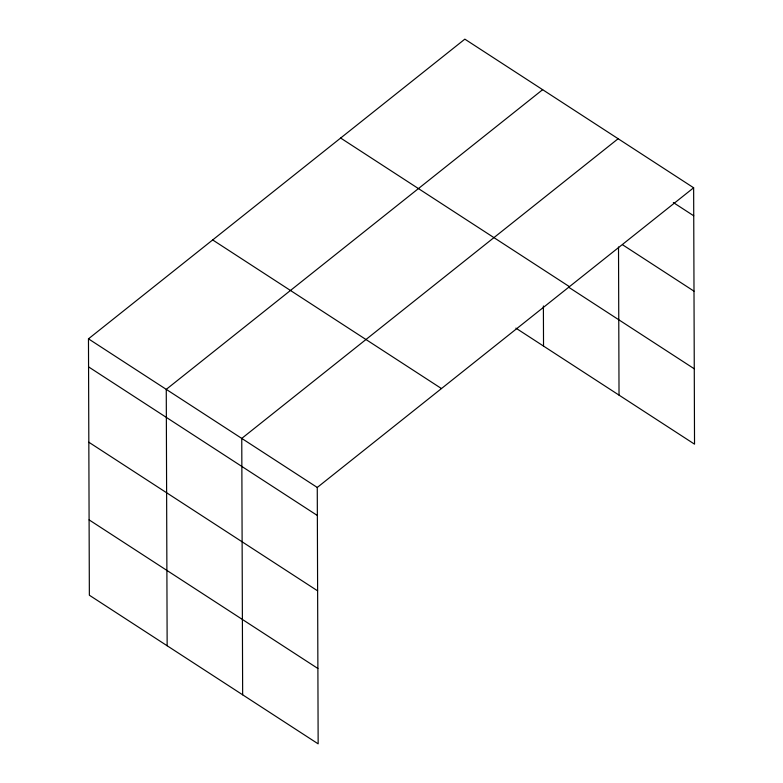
<?xml version="1.0" encoding="UTF-8"?>
<svg xmlns="http://www.w3.org/2000/svg" width="783" height="783" viewBox="0 0 783 783"><rect width="100%" height="100%" fill="white"/><g stroke="black" fill="none" stroke-linecap="round" stroke-linejoin="round"><path stroke-width="1.17" d="M693.64 187.773L317.262 487.457L318.152 743.85L89.36 595.227L88.469 338.833L464.848 39.15L693.64 187.773L694.531 444.167L515.889 328.126M542.639 89.683L166.26 389.366L167.151 645.76M618.139 138.728L241.761 438.411L242.652 694.805M673.331 202.552L693.738 215.805M622.583 244.776L694.002 291.168M340.644 138.043L569.437 286.666M568.771 287.292L694.267 368.803M212.673 239.941L441.465 388.554M88.469 338.833L317.262 487.457M88.567 366.875L317.36 515.498M88.831 442.229L317.624 590.852M89.096 519.873L317.888 668.496M618.511 246.978L619.03 395.121M543.392 305.967L543.529 346.076"/></g></svg>
